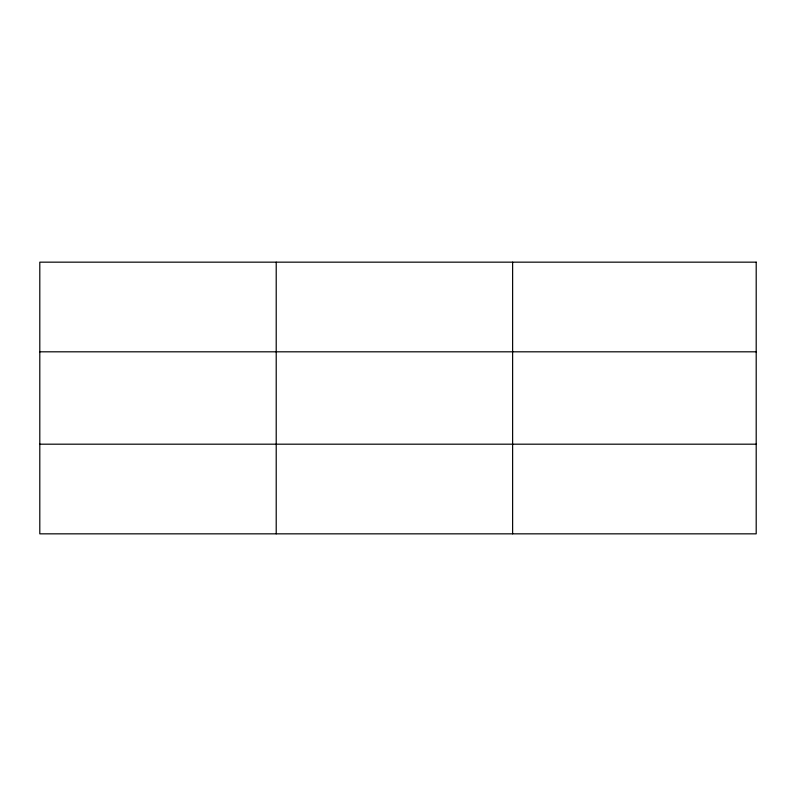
<?xml version="1.0" encoding="UTF-8"?>
<svg xmlns="http://www.w3.org/2000/svg" width="796" height="796" viewBox="0 0 796 796"><rect width="100%" height="100%" fill="white"/><g stroke="black" fill="none" stroke-linecap="round" stroke-linejoin="round"><path stroke-width="1.19" d="M276.212 533.837L276.212 262.163M512.624 533.837L512.624 262.163M39.8 351.812L756.2 351.812M39.8 444.188L756.2 444.188M756.2 262.163L756.2 533.837L39.8 533.837L39.8 262.163L756.2 262.163"/></g></svg>
